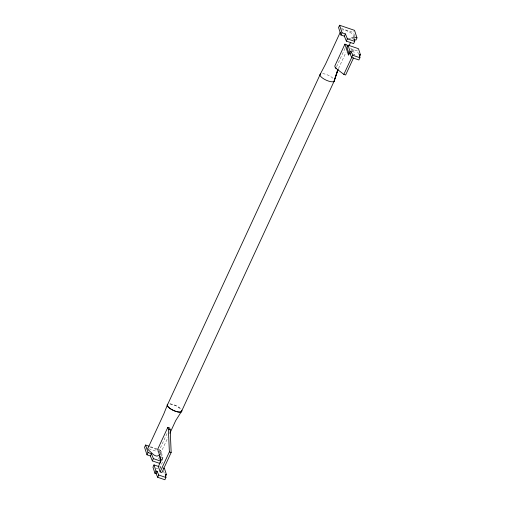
<?xml version="1.0" encoding="UTF-8"?>
<svg xmlns="http://www.w3.org/2000/svg" width="505" height="505" viewBox="0 0 505 505"><rect width="100%" height="100%" fill="white"/><g stroke="black" fill="none" stroke-linecap="round" stroke-linejoin="round"><path stroke-width="0.38" stroke-dasharray="2.52 1.89" d="M160.615 468.482L160.18 467.138L163.039 460.951L159.473 449.911L167.325 432.918M336.576 66.71L345.079 48.303M159.504 452.385L160.546 450.138L159.119 449.646M354.605 36.025L353.506 32.604L354.024 31.48M160.445 453.648L167.919 437.469M338.52 68.497L345.994 52.318M352.174 38.954L352.825 37.547M158.532 458.742L159.05 457.618M162.193 459.342L162.97 457.656L160.546 450.138M352.187 51.674L353.147 49.61L351.347 48.998L352.869 53.7M358.531 54.351L357.433 50.954L357.957 49.831M350.546 38.449L353.147 36.846M341.399 28.476L353.506 32.604M350.457 48.575L357.433 50.954M353.083 54.376L354.882 54.988L353.147 49.61M150.572 446.729L158.406 449.406M157.68 449.298L159.473 449.911M148.823 448.737L157.364 451.659M160.255 456.728L162.97 457.656M159.586 466.816L160.981 467.289M155.755 468.11L157.85 468.823M163.424 470.729L164.308 473.45M169.951 403.893A7.947 2.67 24.8 0 1 181.712 410.451M150.174 447.436A6.975 2.342 24.8 0 1 156.506 449.601M159.776 452.057A6.975 2.342 24.8 0 1 160.489 453.187M322.67 73.61A7.947 2.67 24.8 0 1 334.234 79.721M170.015 403.918A7.947 2.67 24.8 0 1 181.251 409.536M341.222 30.199A6.975 2.342 24.8 0 1 347.913 31.285A6.975 2.342 24.8 0 1 353.519 35.685M350.015 38.563A2.531 0.852 24.8 0 1 348.235 38.115"/><path stroke-width="0.76" d="M181.339 411.796L333.994 81.488L337.681 70.151L334.43 80.169A7.947 2.67 24.8 0 1 326.369 80.257A7.947 2.67 24.8 0 1 320.416 73.913L325.624 63.958L340.25 32.307M333.994 81.488L338.192 69.198M149.152 446.243L145.591 445.031L144.55 447.278L146.98 454.797L150.376 455.958L152.346 460.895L159.662 463.394L160.697 461.141L159.574 456.495M356.972 37.875L354.542 30.357L339.594 25.25L338.552 27.504L340.976 35.022L344.378 36.183L346.348 41.113L353.658 43.613L354.699 41.359L353.576 36.713L356.972 37.875L355.93 40.129L353.891 39.428M320.416 73.913L167.767 404.221A7.947 2.67 24.8 0 0 173.714 410.565A7.947 2.67 24.8 0 0 181.775 410.477M146.98 454.797L148.022 452.549L145.591 445.031M340.976 35.022L342.018 32.768L339.594 25.25M150.376 455.958L151.418 453.711L148.022 452.549M344.378 36.183L345.42 33.93L342.018 32.768M152.346 460.895L153.387 458.641L151.418 453.711M167.824 427.35L157.68 449.298L161.246 460.333L158.387 466.525L160.123 471.904L161.916 472.516L171.163 452.505L170.185 429.711L169.617 427.962L167.824 427.35L168.386 429.099L169.371 451.893L160.123 471.904M347.434 46.971L346.72 44.762L344.921 44.15L334.783 66.092L335.345 67.847L343.836 74.38L345.635 74.992L353.557 57.848M346.348 41.113L347.389 38.866L345.42 33.93M158.886 466.576L154.006 464.909L152.964 467.157L154.94 473.273L156.114 473.677L157.693 477.294L164.889 479.75L165.93 477.496L165.274 474.201L166.442 474.599L165.4 476.846M360.45 54.818L358.474 48.701L348.014 45.134L346.973 47.382L348.949 53.498L350.116 53.896L351.695 57.513L358.891 59.969L359.932 57.721L359.276 54.42L360.45 54.818L359.409 57.071M169.869 433.246L175.721 420.589L181.276 411.777M348.923 45.987L350.546 42.471M154.94 473.273L155.982 471.026L154.006 464.909M348.949 53.498L349.99 51.251L348.014 45.134M349.441 53.126L348.488 55.19L344.921 44.15M156.114 473.677L157.156 471.424L155.982 471.026M350.116 53.896L351.158 51.649L349.99 51.251M343.836 74.38L352.736 55.266L351.158 51.649M157.693 477.294L158.734 475.041L157.156 471.424M160.117 454.349L157.522 455.958A2.531 0.852 24.8 0 1 155.691 455.807A2.531 0.852 24.8 0 1 153.52 454.595L149.114 450.593A6.975 2.342 24.8 0 1 148.199 447.701L163.797 413.942L167.698 404.202A7.947 2.67 24.8 0 0 173.651 410.54A7.947 2.67 24.8 0 0 181.712 410.451M347.389 38.866L354.699 41.359M352.736 55.266L359.932 57.721M335.345 67.847L336.545 68.251M168.386 429.099L170.185 429.711M169.371 451.893L171.163 452.505M159.889 459.209L161.253 459.67M153.387 458.641L160.697 461.141M163.071 468.002L164.466 468.482L166.442 474.599M158.734 475.041L165.93 477.496"/></g></svg>
